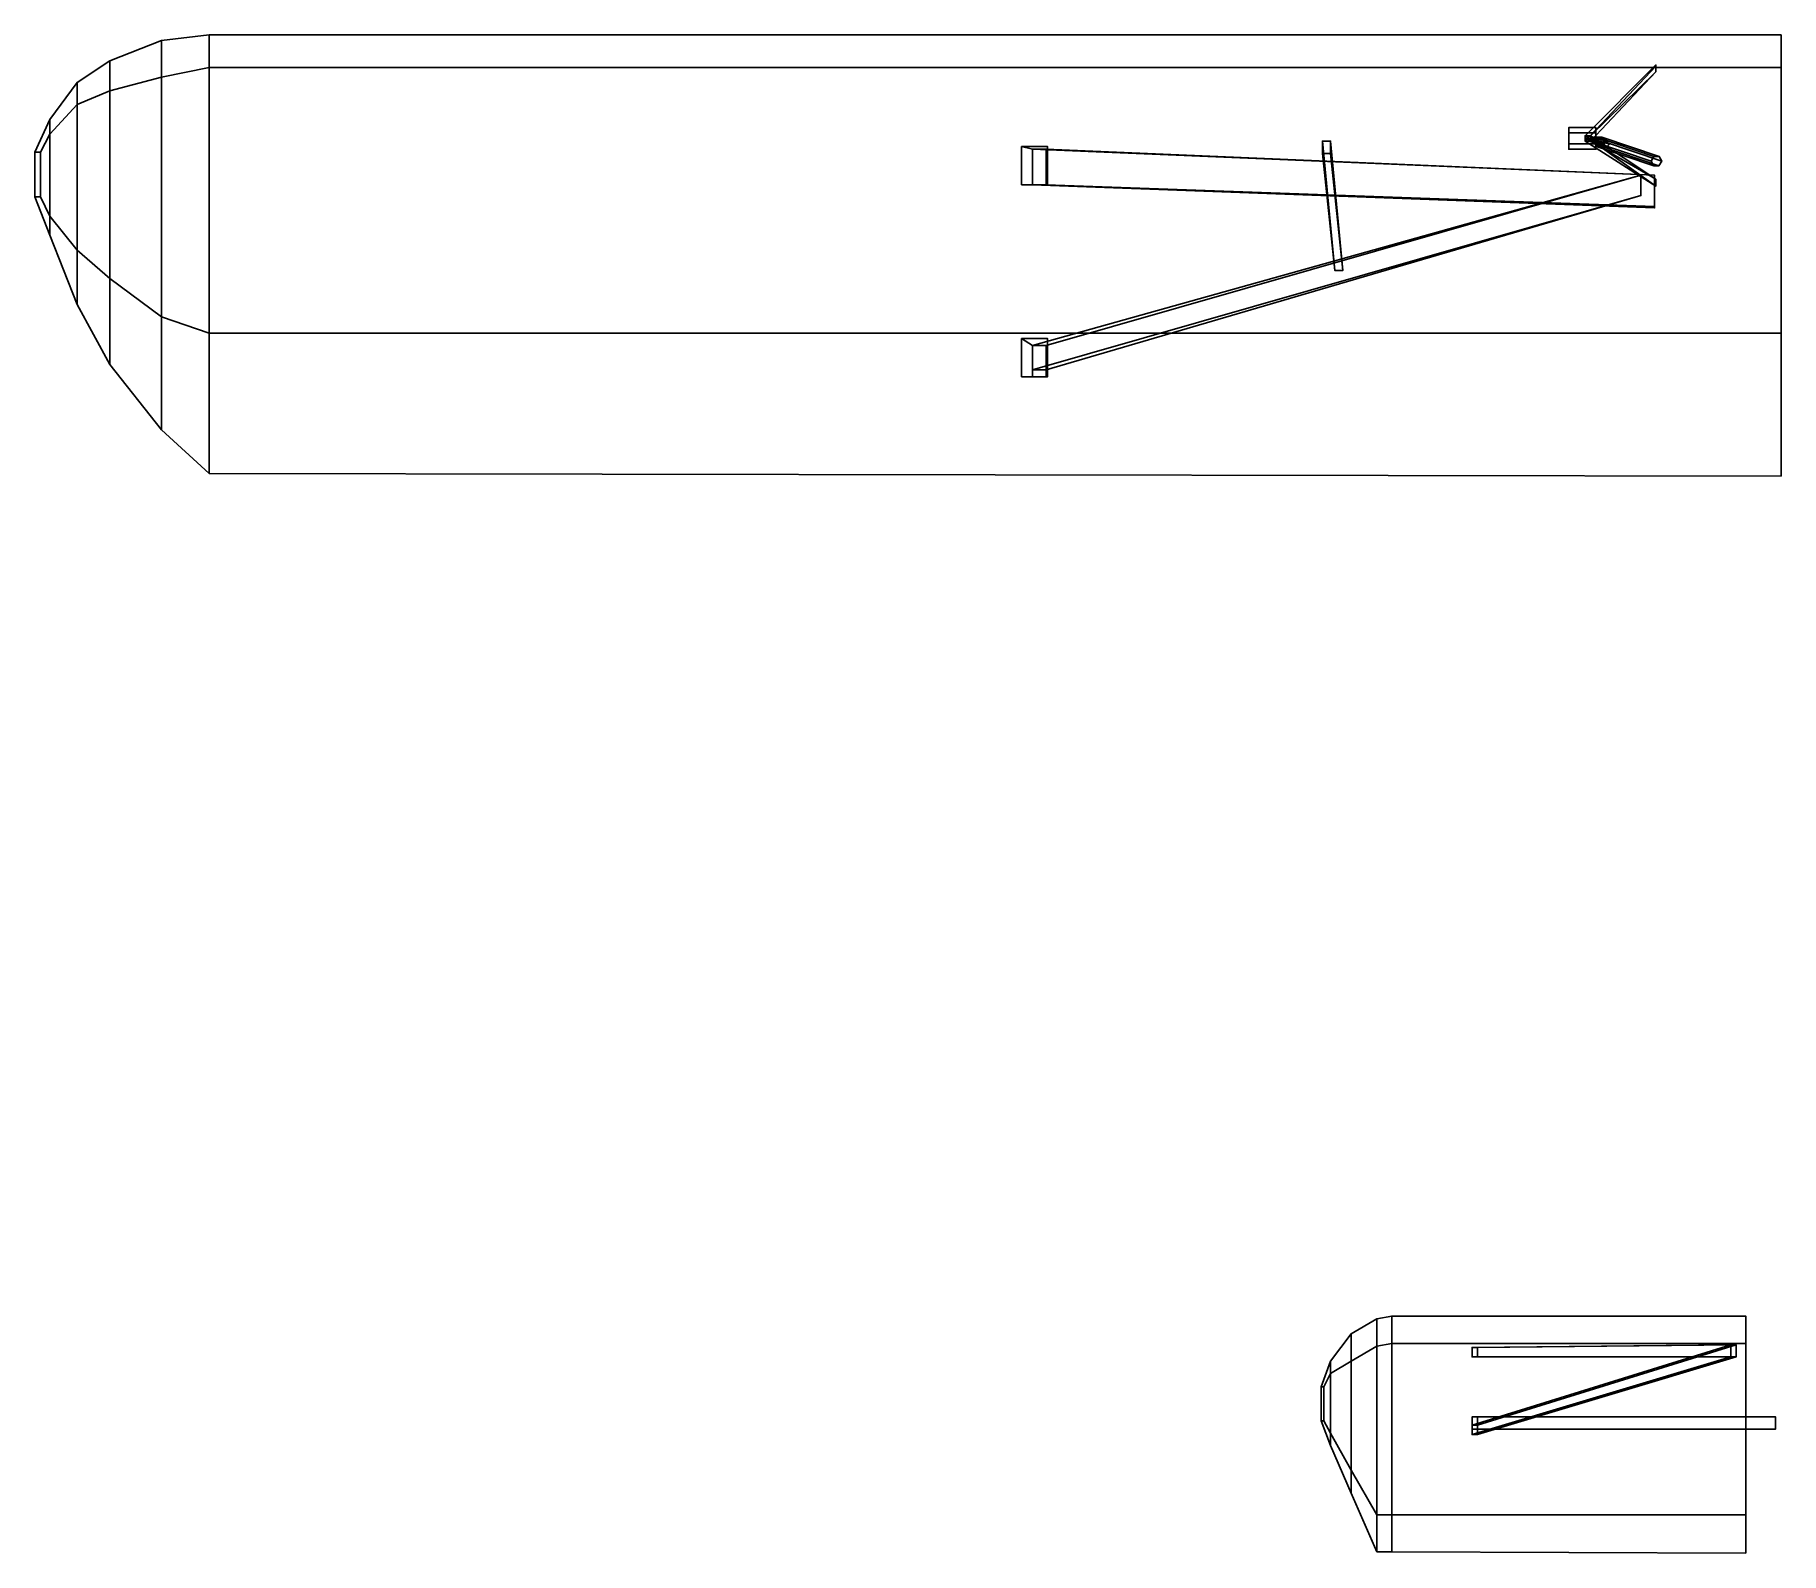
# Model space of a CAD drawing. Extents: x -12.8 to 0, y -6.8 to 4.4.
import ezdxf

# ---------------------------------------------------------------- set-up
doc = ezdxf.new("R2010")
doc.units = 0
doc.layers.add('WING2', color=5, linetype='CONTINUOUS')

msp = doc.modelspace()

# ---------------------------------------------------------------- linework, layer by layer
at = {"layer": 'WING2'}
for points in [[(-12.28, 3.95, 2.58), (-11.9, 4.05, 2.48), (-11.9, 4.32, 2.62), (-12.28, 4.17, 2.7)], [(-12.28, 4.17, 2.7), (-11.9, 4.32, 2.62), (-11.9, 4.05, 2.87), (-12.28, 3.95, 2.88)], [(-11.9, 4.05, 2.48), (-11.55, 4.12, 2.44), (-11.55, 4.36, 2.58), (-11.9, 4.32, 2.62)], [(-11.9, 4.32, 2.62), (-11.55, 4.36, 2.58), (-11.55, 4.12, 2.87), (-11.9, 4.05, 2.87)], [(-11.55, 4.36, 2.58), (0, 4.36, 2.23), (0, 4.12, 2.52), (-11.55, 4.12, 2.87)], [(-11.55, 4.12, 2.44), (0, 4.12, 2.07), (0, 4.36, 2.23), (-11.55, 4.36, 2.58)], [(-12.52, 3.85, 2.67), (-12.28, 3.95, 2.58), (-12.28, 4.17, 2.7), (-12.52, 4.01, 2.77)], [(-12.52, 4.01, 2.77), (-12.28, 4.17, 2.7), (-12.28, 3.95, 2.88), (-12.52, 3.85, 2.89)], [(-11.9, 2.29, 2.48), (-11.55, 2.17, 2.44), (-11.55, 4.12, 2.44), (-11.9, 4.05, 2.48)], [(-11.55, 4.12, 2.87), (-11.55, 2.17, 2.87), (-11.9, 2.29, 2.87), (-11.9, 4.05, 2.87)], [(-11.55, 2.17, 2.44), (0, 2.17, 2.07), (0, 4.12, 2.07), (-11.55, 4.12, 2.44)], [(0, 4.12, 2.52), (0, 2.17, 2.52), (-11.55, 2.17, 2.87), (-11.55, 4.12, 2.87)], [(-0.92, 4.13, 0.67), (-1.44, 3.58, 0.32), (-1.44, 3.62, 0.32), (-0.92, 4.14, 0.63)], [(-0.92, 4.14, 0.63), (-1.44, 3.62, 0.32), (-1.4, 3.62, 0.32), (-0.92, 4.09, 0.63)], [(-0.92, 4.09, 0.67), (-1.4, 3.58, 0.32), (-1.44, 3.58, 0.32), (-0.92, 4.13, 0.67)], [(-12.72, 3.63, 2.77), (-12.52, 3.85, 2.67), (-12.52, 4.01, 2.77), (-12.72, 3.74, 2.84)], [(-12.72, 3.74, 2.84), (-12.52, 4.01, 2.77), (-12.52, 3.85, 2.89), (-12.72, 3.63, 2.9)], [(-12.28, 2.57, 2.58), (-11.9, 2.29, 2.48), (-11.9, 4.05, 2.48), (-12.28, 3.95, 2.58)], [(-11.9, 4.05, 2.87), (-11.9, 2.29, 2.87), (-12.28, 2.57, 2.88), (-12.28, 3.95, 2.88)], [(-1.4, 3.62, 0.32), (-1.4, 3.58, 0.32), (-0.92, 4.09, 0.67), (-0.92, 4.09, 0.63)], [(-12.72, 3.03, 2.77), (-12.52, 2.78, 2.67), (-12.52, 3.85, 2.67), (-12.72, 3.63, 2.77)], [(-12.52, 3.85, 2.89), (-12.52, 2.78, 2.89), (-12.72, 3.03, 2.9), (-12.72, 3.63, 2.9)], [(-12.52, 2.78, 2.67), (-12.28, 2.57, 2.58), (-12.28, 3.95, 2.58), (-12.52, 3.85, 2.67)], [(-12.28, 3.95, 2.88), (-12.28, 2.57, 2.88), (-12.52, 2.78, 2.89), (-12.52, 3.85, 2.89)], [(-12.79, 3.5, 2.81), (-12.72, 3.63, 2.77), (-12.72, 3.74, 2.84), (-12.83, 3.5, 2.86)], [(-12.83, 3.5, 2.86), (-12.72, 3.74, 2.84), (-12.72, 3.63, 2.9), (-12.79, 3.5, 2.9)], [(-12.79, 3.17, 2.81), (-12.72, 3.03, 2.77), (-12.72, 3.63, 2.77), (-12.79, 3.5, 2.81)], [(-12.72, 3.63, 2.9), (-12.72, 3.03, 2.9), (-12.79, 3.17, 2.9), (-12.79, 3.5, 2.9)], [(-1.56, 3.68, 0.33), (-1.56, 3.64, 0.261), (-1.36, 3.64, 0.261), (-1.36, 3.68, 0.33)], [(-1.56, 3.64, 0.399), (-1.56, 3.68, 0.33), (-1.36, 3.68, 0.33), (-1.36, 3.64, 0.399)], [(-1.56, 3.64, 0.261), (-1.56, 3.56, 0.261), (-1.36, 3.56, 0.261), (-1.36, 3.64, 0.261)], [(-1.56, 3.56, 0.399), (-1.56, 3.64, 0.399), (-1.36, 3.64, 0.399), (-1.36, 3.56, 0.399)], [(-0.92, 3.25, 0.67), (-1.44, 3.62, 0.32), (-1.4, 3.62, 0.32), (-0.92, 3.3, 0.67)], [(-0.92, 3.25, 0.61), (-1.44, 3.58, 0.32), (-1.44, 3.62, 0.32), (-0.92, 3.25, 0.67)], [(-1.429, 3.6, 0.335), (-1.41, 3.62, 0.332), (-1.281, 3.578, 0.813), (-1.3, 3.557, 0.816)], [(-1.41, 3.58, 0.328), (-1.429, 3.6, 0.335), (-1.3, 3.557, 0.816), (-1.281, 3.538, 0.809)], [(-1.41, 3.62, 0.332), (-1.391, 3.6, 0.325), (-1.261, 3.558, 0.806), (-1.281, 3.578, 0.813)], [(-1.391, 3.6, 0.325), (-1.41, 3.58, 0.328), (-1.281, 3.538, 0.809), (-1.261, 3.558, 0.806)], [(-1.4, 3.62, 0.32), (-1.4, 3.58, 0.32), (-0.92, 3.3, 0.61), (-0.92, 3.3, 0.67)], [(-1.375, 3.576, 0.604), (-1.354, 3.61, 0.602), (-0.934, 3.468, 2.17), (-0.954, 3.434, 2.173)], [(-1.317, 3.541, 0.586), (-1.354, 3.61, 0.602), (-1.375, 3.576, 0.604), (-1.356, 3.541, 0.596)], [(-1.36, 3.52, 0.33), (-1.36, 3.68, 0.33), (-1.36, 3.64, 0.261), (-1.36, 3.56, 0.261)], [(-1.36, 3.56, 0.399), (-1.36, 3.64, 0.399), (-1.36, 3.68, 0.33), (-1.36, 3.52, 0.33)], [(-1.354, 3.61, 0.602), (-1.316, 3.61, 0.592), (-0.896, 3.468, 2.16), (-0.934, 3.468, 2.17)], [(-1.297, 3.576, 0.584), (-1.316, 3.61, 0.592), (-1.354, 3.61, 0.602), (-1.317, 3.541, 0.586)], [(-1.316, 3.61, 0.592), (-1.297, 3.576, 0.584), (-0.877, 3.434, 2.152), (-0.896, 3.468, 2.16)], [(-12.79, 3.5, 2.9), (-12.79, 3.17, 2.9), (-12.83, 3.17, 2.86), (-12.83, 3.5, 2.86)], [(-12.83, 3.5, 2.86), (-12.83, 3.17, 2.86), (-12.79, 3.17, 2.81), (-12.79, 3.5, 2.81)], [(-5.58, 3.54, 2.25), (-5.5, 3.52, 2.13), (-5.39, 3.52, 2.13), (-5.39, 3.54, 2.25)], [(-5.58, 3.26, 2.25), (-5.5, 3.26, 2.13), (-5.5, 3.52, 2.13), (-5.58, 3.54, 2.25)], [(-5.5, 3.52, 2.13), (-0.93, 3.33, 0.64), (-0.93, 3.33, 0.74), (-5.4, 3.52, 2.13)], [(-5.5, 3.26, 2.13), (-0.93, 3.09, 0.64), (-0.93, 3.33, 0.64), (-5.5, 3.52, 2.13)], [(-0.93, 3.33, 0.74), (-0.93, 3.1, 0.74), (-5.4, 3.26, 2.13), (-5.4, 3.52, 2.13)], [(-5.4, 3.52, 2.13), (-5.4, 3.26, 2.13), (-5.39, 3.26, 2.13), (-5.39, 3.52, 2.13)], [(-5.39, 3.52, 2.13), (-5.39, 3.26, 2.13), (-5.39, 3.26, 2.25), (-5.39, 3.54, 2.25)], [(-3.37, 3.58, 2.19), (-3.28, 2.63, 1.41), (-3.22, 2.63, 1.41), (-3.31, 3.58, 2.19)], [(-3.28, 2.63, 1.45), (-3.28, 2.63, 1.41), (-3.37, 3.58, 2.19), (-3.37, 3.49, 2.19)], [(-3.31, 3.49, 2.19), (-3.22, 2.63, 1.45), (-3.28, 2.63, 1.45), (-3.37, 3.49, 2.19)], [(-3.31, 3.58, 2.19), (-3.22, 2.63, 1.41), (-3.22, 2.63, 1.45), (-3.31, 3.49, 2.19)], [(-1.56, 3.56, 0.261), (-1.56, 3.52, 0.33), (-1.36, 3.52, 0.33), (-1.36, 3.56, 0.261)], [(-1.56, 3.52, 0.33), (-1.56, 3.56, 0.399), (-1.36, 3.56, 0.399), (-1.36, 3.52, 0.33)], [(-0.92, 3.3, 0.61), (-1.4, 3.58, 0.32), (-1.44, 3.58, 0.32), (-0.92, 3.25, 0.61)], [(-1.356, 3.541, 0.596), (-1.375, 3.576, 0.604), (-0.954, 3.434, 2.173), (-0.936, 3.399, 2.165)], [(-1.317, 3.541, 0.586), (-1.356, 3.541, 0.596), (-0.936, 3.399, 2.165), (-0.897, 3.399, 2.154)], [(-1.297, 3.576, 0.584), (-1.317, 3.541, 0.586), (-0.897, 3.399, 2.154), (-0.877, 3.434, 2.152)], [(-5.39, 3.26, 2.25), (-5.39, 3.26, 2.13), (-5.5, 3.26, 2.13), (-5.58, 3.26, 2.25)], [(-5.5, 2.08, 2.13), (-1.03, 3.33, 0.68), (-1.03, 3.33, 0.77), (-5.4, 2.08, 2.13)], [(-5.5, 1.9, 2.13), (-1.03, 3.18, 0.68), (-1.03, 3.33, 0.68), (-5.5, 2.08, 2.13)], [(-5.4, 3.26, 2.13), (-0.93, 3.1, 0.74), (-0.93, 3.09, 0.64), (-5.5, 3.26, 2.13)], [(-1.03, 3.33, 0.77), (-1.03, 3.18, 0.77), (-5.4, 1.9, 2.13), (-5.4, 2.08, 2.13)], [(-12.79, 3.17, 2.9), (-12.72, 3.03, 2.9), (-12.72, 2.89, 2.84), (-12.83, 3.17, 2.86)], [(-12.83, 3.17, 2.86), (-12.72, 2.89, 2.84), (-12.72, 3.03, 2.77), (-12.79, 3.17, 2.81)], [(-5.4, 1.9, 2.13), (-1.03, 3.18, 0.77), (-1.03, 3.18, 0.68), (-5.5, 1.9, 2.13)], [(-12.72, 3.03, 2.9), (-12.52, 2.78, 2.89), (-12.52, 2.38, 2.77), (-12.72, 2.89, 2.84)], [(-12.72, 2.89, 2.84), (-12.52, 2.38, 2.77), (-12.52, 2.78, 2.67), (-12.72, 3.03, 2.77)], [(-12.52, 2.38, 2.77), (-12.28, 1.94, 2.7), (-12.28, 2.57, 2.58), (-12.52, 2.78, 2.67)], [(-12.52, 2.78, 2.89), (-12.28, 2.57, 2.88), (-12.28, 1.94, 2.7), (-12.52, 2.38, 2.77)], [(-12.28, 1.94, 2.7), (-11.9, 1.46, 2.62), (-11.9, 2.29, 2.48), (-12.28, 2.57, 2.58)], [(-12.28, 2.57, 2.88), (-11.9, 2.29, 2.87), (-11.9, 1.46, 2.62), (-12.28, 1.94, 2.7)], [(-11.9, 1.46, 2.62), (-11.55, 1.14, 2.58), (-11.55, 2.17, 2.44), (-11.9, 2.29, 2.48)], [(-11.9, 2.29, 2.87), (-11.55, 2.17, 2.87), (-11.55, 1.14, 2.58), (-11.9, 1.46, 2.62)], [(-11.55, 2.17, 2.87), (0, 2.17, 2.52), (0, 1.12, 2.23), (-11.55, 1.14, 2.58)], [(-11.55, 1.14, 2.58), (0, 1.12, 2.23), (0, 2.17, 2.07), (-11.55, 2.17, 2.44)], [(-5.58, 1.85, 2.31), (-5.5, 1.85, 2.13), (-5.5, 2.08, 2.13), (-5.58, 2.13, 2.28)], [(-5.58, 2.13, 2.28), (-5.5, 2.08, 2.13), (-5.39, 2.08, 2.13), (-5.39, 2.13, 2.28)], [(-5.4, 2.08, 2.13), (-5.4, 1.85, 2.13), (-5.39, 1.85, 2.13), (-5.39, 2.08, 2.13)], [(-5.39, 2.08, 2.13), (-5.39, 1.85, 2.13), (-5.39, 1.85, 2.31), (-5.39, 2.13, 2.28)], [(-5.39, 1.85, 2.31), (-5.39, 1.85, 2.13), (-5.5, 1.85, 2.13), (-5.58, 1.85, 2.31)], [(-3.16, -5.38, 2.05), (-2.97, -5.27, 2.05), (-2.97, -5.07, 2.12), (-3.16, -5.18, 2.12)], [(-3.16, -5.18, 2.12), (-2.97, -5.07, 2.12), (-2.97, -5.27, 2.19), (-3.16, -5.38, 2.19)], [(-2.97, -5.27, 2.05), (-2.86, -5.25, 2.05), (-2.86, -5.05, 2.12), (-2.97, -5.07, 2.12)], [(-2.97, -5.07, 2.12), (-2.86, -5.05, 2.12), (-2.86, -5.25, 2.19), (-2.97, -5.27, 2.19)], [(-2.86, -5.25, 2.05), (-0.26, -5.25, 2.05), (-0.26, -5.05, 2.12), (-2.86, -5.05, 2.12)], [(-2.86, -5.05, 2.12), (-0.26, -5.05, 2.12), (-0.26, -5.25, 2.19), (-2.86, -5.25, 2.19)], [(-3.31, -5.47, 2.07), (-3.16, -5.38, 2.05), (-3.16, -5.18, 2.12), (-3.31, -5.38, 2.12)], [(-3.31, -5.38, 2.12), (-3.16, -5.18, 2.12), (-3.16, -5.38, 2.19), (-3.31, -5.47, 2.16)], [(-2.97, -6.51, 2.05), (-2.86, -6.51, 2.05), (-2.86, -5.25, 2.05), (-2.97, -5.27, 2.05)], [(-2.86, -5.25, 2.19), (-2.86, -6.51, 2.19), (-2.97, -6.51, 2.19), (-2.97, -5.27, 2.19)], [(-2.86, -6.51, 2.05), (-0.26, -6.51, 2.05), (-0.26, -5.25, 2.05), (-2.86, -5.25, 2.05)], [(-0.26, -5.25, 2.19), (-0.26, -6.51, 2.19), (-2.86, -6.51, 2.19), (-2.86, -5.25, 2.19)], [(-2.27, -5.85, 2.06), (-0.37, -5.26, 1.24), (-0.33, -5.26, 1.24), (-2.23, -5.85, 2.06)], [(-2.27, -5.92, 2.06), (-0.37, -5.35, 1.24), (-0.37, -5.26, 1.24), (-2.27, -5.85, 2.06)], [(-2.27, -5.28, 2.06), (-0.37, -5.26, 1.24), (-0.33, -5.26, 1.24), (-2.23, -5.28, 2.06)], [(-2.27, -5.35, 2.06), (-0.37, -5.35, 1.24), (-0.37, -5.26, 1.24), (-2.27, -5.28, 2.06)], [(-0.33, -5.26, 1.24), (-0.33, -5.35, 1.24), (-2.23, -5.92, 2.06), (-2.23, -5.85, 2.06)], [(-0.33, -5.26, 1.24), (-0.33, -5.35, 1.24), (-2.23, -5.35, 2.06), (-2.23, -5.28, 2.06)], [(-3.36, -5.57, 2.08), (-3.31, -5.47, 2.07), (-3.31, -5.38, 2.12), (-3.38, -5.57, 2.12)], [(-3.38, -5.57, 2.12), (-3.31, -5.38, 2.12), (-3.31, -5.47, 2.16), (-3.36, -5.57, 2.15)], [(-3.31, -5.91, 2.07), (-3.16, -6.18, 2.05), (-3.16, -5.38, 2.05), (-3.31, -5.47, 2.07)], [(-3.16, -5.38, 2.19), (-3.16, -6.18, 2.19), (-3.31, -5.91, 2.16), (-3.31, -5.47, 2.16)], [(-3.16, -6.18, 2.05), (-2.97, -6.51, 2.05), (-2.97, -5.27, 2.05), (-3.16, -5.38, 2.05)], [(-2.97, -5.27, 2.19), (-2.97, -6.51, 2.19), (-3.16, -6.18, 2.19), (-3.16, -5.38, 2.19)], [(-2.23, -5.92, 2.06), (-0.33, -5.35, 1.24), (-0.37, -5.35, 1.24), (-2.27, -5.92, 2.06)], [(-2.23, -5.35, 2.06), (-0.33, -5.35, 1.24), (-0.37, -5.35, 1.24), (-2.27, -5.35, 2.06)], [(-3.36, -5.82, 2.08), (-3.31, -5.91, 2.07), (-3.31, -5.47, 2.07), (-3.36, -5.57, 2.08)], [(-3.31, -5.47, 2.16), (-3.31, -5.91, 2.16), (-3.36, -5.82, 2.15), (-3.36, -5.57, 2.15)], [(-3.38, -5.57, 2.12), (-3.38, -5.82, 2.12), (-3.36, -5.82, 2.08), (-3.36, -5.57, 2.08)], [(-3.36, -5.57, 2.15), (-3.36, -5.82, 2.15), (-3.38, -5.82, 2.12), (-3.38, -5.57, 2.12)], [(-3.38, -5.82, 2.12), (-3.31, -6, 2.12), (-3.31, -5.91, 2.07), (-3.36, -5.82, 2.08)], [(-3.36, -5.82, 2.15), (-3.31, -5.91, 2.16), (-3.31, -6, 2.12), (-3.38, -5.82, 2.12)], [(-0.04, -5.88, 3.95), (-2.27, -5.88, 2.17), (-2.27, -5.79, 2.17), (-0.04, -5.79, 3.95)], [(-0.04, -5.79, 3.95), (-2.27, -5.79, 2.17), (-2.23, -5.79, 2.17), (-0.04, -5.79, 3.89)], [(-0.04, -5.88, 3.89), (-2.23, -5.88, 2.17), (-2.27, -5.88, 2.17), (-0.04, -5.88, 3.95)], [(-2.23, -5.79, 2.17), (-2.23, -5.88, 2.17), (-0.04, -5.88, 3.89), (-0.04, -5.79, 3.89)], [(-3.31, -6, 2.12), (-3.16, -6.35, 2.12), (-3.16, -6.18, 2.05), (-3.31, -5.91, 2.07)], [(-3.31, -5.91, 2.16), (-3.16, -6.18, 2.19), (-3.16, -6.35, 2.12), (-3.31, -6, 2.12)], [(-3.16, -6.35, 2.12), (-2.97, -6.78, 2.12), (-2.97, -6.51, 2.05), (-3.16, -6.18, 2.05)], [(-3.16, -6.18, 2.19), (-2.97, -6.51, 2.19), (-2.97, -6.78, 2.12), (-3.16, -6.35, 2.12)], [(-2.97, -6.78, 2.12), (-2.86, -6.78, 2.12), (-2.86, -6.51, 2.05), (-2.97, -6.51, 2.05)], [(-2.97, -6.51, 2.19), (-2.86, -6.51, 2.19), (-2.86, -6.78, 2.12), (-2.97, -6.78, 2.12)], [(-2.86, -6.78, 2.12), (-0.26, -6.79, 2.12), (-0.26, -6.51, 2.05), (-2.86, -6.51, 2.05)], [(-2.86, -6.51, 2.19), (-0.26, -6.51, 2.19), (-0.26, -6.79, 2.12), (-2.86, -6.78, 2.12)]]:
    msp.add_3dface(points, dxfattribs=at)

doc.saveas('drawing.dxf')
